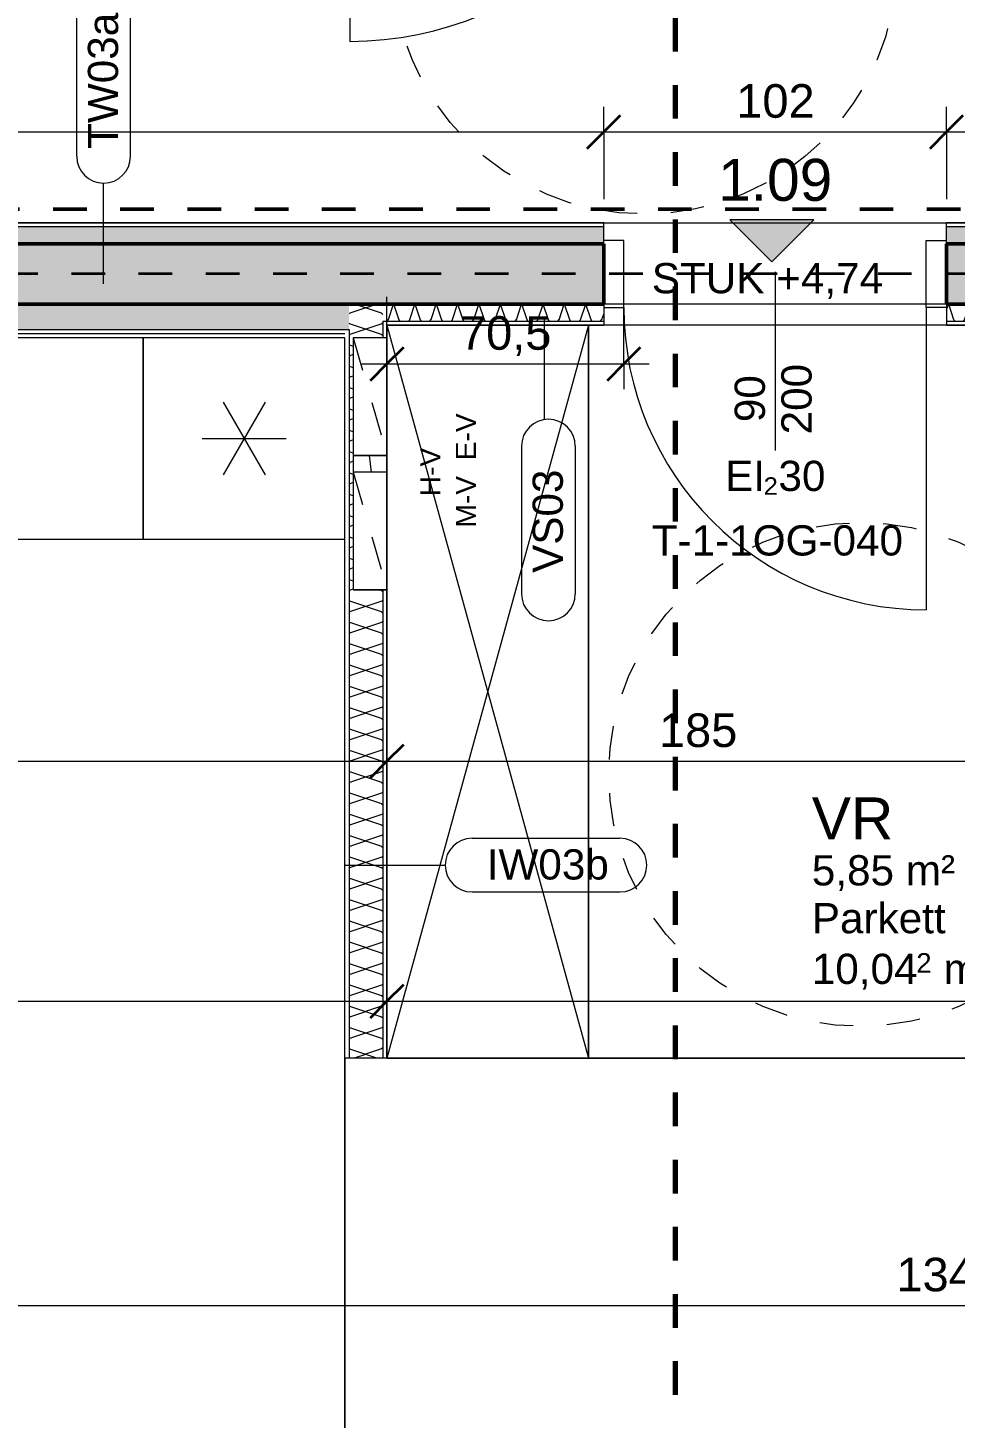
# Model space of a CAD drawing. Header units: metres. Extents: x 3.2 to 50, y 58.8 to 100.4.
# Drawn here: x 19.339 to 22.099, y 74.984 to 79.123 of the extents above; entities that cross this region are included whole.
import ezdxf

# ---------------------------------------------------------------- set-up
doc = ezdxf.new("R2010")
doc.units = ezdxf.units.M
for name, pattern in [('Achse', [0.009, 0.005, -0.002, 0, -0.002]), ('Strich Punkt Mittel', [0.015875, 0.00635, -0.004763, 0, -0.004763]), ('Verdeckt', [0.003, 0.002, -0.001])]:
    doc.linetypes.add(name, pattern=pattern)
for name, color, linetype, lineweight in [('A_2D', 7, 'Continuous', 13), ('A_Bemassung-50_', 4, 'Continuous', 9), ('A_Bemassung_', 4, 'Continuous', 9), ('A_Beschriftung_', 7, 'Continuous', 9), ('A_Brandabschnitte', 30, 'Verdeckt', 50), ('A_Decken', 8, 'Continuous', 13), ('A_Durchbruch', 7, 'Verdeckt', 5), ('A_Moebel', 6, 'Continuous', 13), ('A_Raeume', 7, 'Continuous', 13), ('A_Raeume_', 7, 'Continuous', 5), ('A_Raeume_Beschriftung_', 7, 'Continuous', 9), ('A_Raster_', 1, 'Continuous', 9), ('A_Sanitaer', 3, 'Continuous', 13), ('A_Tueren', 31, 'Continuous', 13), ('A_Waende', 7, 'Continuous', 13), ('G-ANNO-SYMB_', 111, 'Continuous', 9), ('Text', 130, 'Continuous', 9)]:
    doc.layers.add(name, color=color, linetype=linetype, lineweight=lineweight)
doc.styles.add('Arial_2', font='arial.ttf', dxfattribs={"height": 0.09})
doc.styles.add('Arial_3', font='arial.ttf', dxfattribs={"height": 0.125})
doc.styles.add('Arial_4', font='arial.ttf', dxfattribs={"height": 0.05849})
doc.styles.add('Arial_5', font='arial.ttf', dxfattribs={"height": 0.1})
doc.styles.add('Arial_6', font='arial.ttf', dxfattribs={"height": 0.06})
doc.styles.add('Segoe UI Symbol', font='seguisym.ttf', dxfattribs={"height": 0.09})
doc.dimstyles.new('WGA-Bemaßung', dxfattribs={"dimscale": 0.3048, "dimtxt": 0.102026, "dimasz": 0.328084, "dimexe": 0.246063, "dimexo": 0.0625, "dimgap": 0.04101, "dimtad": 1, "dimdec": 1, "dimlfac": 100, "dimrnd": 0.5, "dimdsep": 46, "dimtxsty": 'Arial_5', "dimblk1": 'OBLIQUE', "dimblk2": 'OBLIQUE', "dimsah": 1, "dimcen": 0.09, "dimdle": 0.246063, "dimazin": 2, "dimtfac": 1, "dimtdec": 4, "dimtix": 1, "dimtmove": 0, "dimatfit": 3, "dimfxl": 0.656168, "dimfxlon": 1, "dimtvp": 1, "dimtolj": 1, "dimtzin": 0, "dimarcsym": 2})
doc.dimstyles.new('WGA-Bemaßung_1', dxfattribs={"dimscale": 0.3048, "dimtxt": 0.102026, "dimasz": 0.328084, "dimexe": 0.246063, "dimexo": 0.0625, "dimgap": 0.04101, "dimtad": 1, "dimdec": 1, "dimlfac": 100, "dimrnd": 0.5, "dimdsep": 46, "dimtxsty": 'Arial_5', "dimblk1": 'OBLIQUE', "dimblk2": 'OBLIQUE', "dimsah": 1, "dimcen": 0.09, "dimdle": 0.246063, "dimazin": 2, "dimtfac": 1, "dimtdec": 4, "dimtix": 1, "dimtmove": 2, "dimatfit": 3, "dimfxl": 0.656168, "dimfxlon": 1, "dimtvp": 1, "dimtolj": 1, "dimtzin": 0, "dimarcsym": 2})
doc.dimstyles.new('WGA-Bemaßung_3', dxfattribs={"dimscale": 0.3048, "dimtxt": 0.102026, "dimasz": 0.328084, "dimexe": 0.246063, "dimexo": 0.0625, "dimgap": 0.04101, "dimtad": 1, "dimdec": 1, "dimlfac": 100, "dimrnd": 0.5, "dimdsep": 46, "dimtxsty": 'Arial_5', "dimblk1": 'OBLIQUE', "dimblk2": 'OBLIQUE', "dimsah": 1, "dimcen": 0.09, "dimdle": 0.246063, "dimazin": 2, "dimtfac": 1, "dimtdec": 4, "dimtix": 1, "dimtmove": 0, "dimatfit": 3, "dimfxl": 0.656168, "dimfxlon": 1, "dimtvp": 1, "dimtolj": 1, "dimtzin": 0, "dimarcsym": 2})

# ---------------------------------------------------------------- blocks, each defined once
blk = doc.blocks.new('UZ_D1 - SL_1000x2000_Schachttür-8451892-263_PP_01OG_BT1')
at = {"layer": 'A_Tueren', "lineweight": 5}
for p, q in [((0.5, 0.0575), (0.5, 1.0575)), ((-0.56, 0.0575), (-0.5, 0.0575)), ((-0.5, 0.0575), (-0.5, -0.0575)), ((0.5, 0.0575), (0.5, -0.0575)), ((0.56, 0.0575), (0.5, 0.0575)), ((-0.5, -0.0575), (-0.56, -0.0575)), ((0.5, -0.0575), (0.56, -0.0575))]:
    blk.add_line(p, q, dxfattribs=at)
blk.add_arc((0.5, 0.0575), 1, 90, 180, dxfattribs=at)
blk = doc.blocks.new('Moeb_Schrank - Schrank_2m_60cm-V74-263_PP_01OG_BT1')
at = {"layer": 'A_Moebel', "color": 8}
for p, q in [((0, 0), (2.1825, 0.6)), ((0, 0.6), (2.1825, 0)), ((2.1825, 0.6), (0, 0.6)), ((0, 0.6), (0, 0)), ((0, 0), (0, 0.6)), ((0, 0.6), (2.1825, 0.6)), ((2.1825, 0), (2.1825, 0.6)), ((2.1825, 0.6), (2.1825, 0)), ((0, 0), (2.1825, 0)), ((0.3879, 0), (0.0379, 0)), ((0.4379, 0), (0.3879, 0)), ((0.7879, 0), (0.4379, 0)), ((2.1825, 0), (0.7879, 0))]:
    blk.add_line(p, q, dxfattribs=at)
blk = doc.blocks.new('Sani_Kueche_Zeile - Tiefe_600-8244226-263_PP_01OG_BT1')
at = {"layer": 'A_Sanitaer'}
for p, q in [((-0.6005, 0.0254), (-1.1092, 0.0254)), ((0.1995, 0.0254), (-0.6005, 0.0254)), ((0.5995, 0.0254), (0.1995, 0.0254)), ((1.1995, 0.0254), (0.5995, 0.0254)), ((1.8745, 0.0254), (1.1995, 0.0254)), ((1.8745, -0.5746), (1.8745, 0.0254)), ((-1.2005, -0.2696), (-1.2005, -0.5746)), ((-1.2005, -0.5746), (-0.6005, -0.5746)), ((-0.6005, -0.5746), (0.1995, -0.5746)), ((0.1995, -0.5746), (0.5995, -0.5746)), ((0.5995, -0.5746), (1.1995, -0.5746)), ((1.1995, -0.5746), (1.8745, -0.5746))]:
    blk.add_line(p, q, dxfattribs=at)
blk = doc.blocks.new('Allg_Verteiler_Wand - H-V-V75-263_PP_01OG_BT1')
at = {"layer": 'A_2D', "lineweight": 5}
for p, q in [((0.475, 0.0625), (0.125, 0.0625)), ((0.525, 0.0625), (0.475, 0.0625)), ((0.875, 0.0625), (0.525, 0.0625)), ((0.475, -0.0375), (0.525, -0.0375)), ((0.475, -0.0375), (0.525, -0.0375))]:
    blk.add_line(p, q, dxfattribs=at)
at = {"layer": 'A_Durchbruch'}
blk.add_line((0.475, 0.0092), (0.525, 0.0158), dxfattribs=at)
blk.add_line((0.475, 0.0092), (0.525, 0.0158), dxfattribs=at)
blk = doc.blocks.new('Allg_Verteiler_Wand - E-V-11051937-263_PP_01OG_BT1')
at = {"layer": 'A_2D', "lineweight": 5}
for p, q in [((0.475, 0.0625), (0.125, 0.0625)), ((0.125, 0.0625), (0.125, -0.0375)), ((0.475, -0.0375), (0.475, 0.0625)), ((0.475, 0.0625), (0.475, -0.0375)), ((0.125, -0.0375), (0.475, -0.0375)), ((0.125, -0.0375), (0.475, -0.0375))]:
    blk.add_line(p, q, dxfattribs=at)
at = {"layer": 'A_Durchbruch'}
for p, q in [((0.125, -0.0375), (0.475, 0.0625)), ((0.125, 0.0625), (0.125, -0.0375)), ((0.125, -0.0375), (0.475, 0.0625)), ((0.125, 0.0625), (0.125, -0.0375)), ((0.475, 0.0625), (0.475, -0.0375))]:
    blk.add_line(p, q, dxfattribs=at)
blk = doc.blocks.new('Allg_Verteiler_Wand - M-V-11051936-263_PP_01OG_BT1')
at = {"layer": 'A_2D', "lineweight": 5}
for p, q in [((0.475, 0.0625), (0.125, 0.0625)), ((0.125, 0.0625), (0.125, -0.0375)), ((0.475, -0.0375), (0.475, 0.0625)), ((0.475, 0.0625), (0.475, -0.0375)), ((0.125, -0.0375), (0.475, -0.0375)), ((0.125, -0.0375), (0.475, -0.0375))]:
    blk.add_line(p, q, dxfattribs=at)
at = {"layer": 'A_Durchbruch'}
for p, q in [((0.125, -0.0375), (0.475, 0.0625)), ((0.125, 0.0625), (0.125, -0.0375)), ((0.125, -0.0375), (0.475, 0.0625)), ((0.125, 0.0625), (0.125, -0.0375)), ((0.475, 0.0625), (0.475, -0.0375))]:
    blk.add_line(p, q, dxfattribs=at)
blk = doc.blocks.new('UZ_D1 - SL_0900x2000_Wohnungstür-5426848-263_PP_01OG_BT1')
at = {"layer": 'A_Tueren', "lineweight": 5}
for p, q in [((-0.45, 0.1), (-0.51, 0.1)), ((-0.45, -0.1), (-0.45, 0.1)), ((0.45, 0.1), (0.51, 0.1)), ((0.45, -0.1), (0.45, 0.1)), ((-0.51, -0.1), (-0.45, -0.1)), ((0.51, -0.1), (0.45, -0.1)), ((0.45, -0.1), (0.45, -1))]:
    blk.add_line(p, q, dxfattribs=at)
blk.add_arc((0.45, -0.1), 0.9, 180, 270, dxfattribs=at)
blk = doc.blocks.new('MSys_Kueche_Kuehlschrank - 600-5680282-263_PP_01OG_BT1')
at = {"layer": 'A_Moebel'}
for p, q in [((-1.2005, 0.0254), (-1.2005, -0.5746)), ((-1.2005, 0.0254), (-1.2005, -0.5746)), ((-0.838, -0.1663), (-0.963, -0.3829)), ((-0.963, -0.1663), (-0.838, -0.3829)), ((-1.0255, -0.2746), (-0.7755, -0.2746)), ((-1.2005, -0.5746), (-0.6005, -0.5746)), ((-1.2005, -0.5746), (-0.6005, -0.5746))]:
    blk.add_line(p, q, dxfattribs=at)
blk = doc.blocks.new('DIMBLOCK136-263_PP_01OG_BT1')
at = {"layer": 'A_Bemassung-50_', "transparency": 16777216}
for p, q in [((15.3327, 76.9398), (15.3327, 77.1398)), ((20.4077, 76.9398), (20.4077, 77.1398)), ((15.3327, 76.9398), (20.4077, 76.9398)), ((15.3327, 76.9398), (15.3327, 76.8648)), ((20.4077, 76.9398), (20.4077, 76.8648))]:
    blk.add_line(p, q, dxfattribs=at)
at = {"layer": 'A_Bemassung-50_', "lineweight": 35, "transparency": 16777216}
for p, q in [((15.3327, 76.9398), (15.3827, 76.9898)), ((20.4077, 76.9398), (20.4577, 76.9898)), ((15.3327, 76.9398), (15.2827, 76.8898)), ((20.4077, 76.9398), (20.3577, 76.8898))]:
    blk.add_line(p, q, dxfattribs=at)
at = {"layer": 'A_Bemassung-50_', "color": 0, "transparency": 16777216, "insert": (17.6967, 77.0821), "char_height": 0.1, "width": 0.416266, "attachment_point": 1, "line_spacing_factor": 0.941778, "style": 'Arial_5'}
blk.add_mtext('507,5', dxfattribs=at)
blk = doc.blocks.new('_Oblique')
at = {"color": 0, "linetype": 'ByBlock', "lineweight": -2}
blk.add_line((-0.5, -0.5), (0.5, 0.5), dxfattribs=at)
blk = doc.blocks.new('DIMBLOCK137-263_PP_01OG_BT1')
at = {"layer": 'A_Bemassung-50_', "transparency": 16777216}
for p, q in [((20.4077, 76.9398), (20.4077, 77.1398)), ((22.2577, 76.9398), (22.2577, 77.1398)), ((20.4077, 76.9398), (22.2577, 76.9398)), ((20.4077, 76.9398), (20.4077, 76.8648)), ((22.2577, 76.9398), (22.2577, 76.8648))]:
    blk.add_line(p, q, dxfattribs=at)
at = {"layer": 'A_Bemassung-50_', "lineweight": 35, "transparency": 16777216}
for p, q in [((20.4077, 76.9398), (20.4577, 76.9898)), ((22.2577, 76.9398), (22.3077, 76.9898)), ((20.4077, 76.9398), (20.3577, 76.8898)), ((22.2577, 76.9398), (22.2077, 76.8898))]:
    blk.add_line(p, q, dxfattribs=at)
at = {"layer": 'A_Bemassung-50_', "color": 0, "transparency": 16777216, "insert": (21.2173, 77.0821), "char_height": 0.1, "width": 0.276883, "attachment_point": 1, "line_spacing_factor": 0.941778, "style": 'Arial_5'}
blk.add_mtext('185', dxfattribs=at)
blk = doc.blocks.new('BS_Wand_Lollipop - rechts_oben-2026913-263_PP_01OG_BT1')
at = {"layer": 'A_Beschriftung_'}
for p, q in [((0.0046, 0.0016), (0.0134, 0.0016)), ((-0.003, 0), (0.003, 0)), ((0.0046, -0.0016), (0.0134, -0.0016))]:
    blk.add_line(p, q, dxfattribs=at)
for centre, start, end in [((0.0046, 0), 90, 270), ((0.0134, 0), 270, 90)]:
    blk.add_arc(centre, 0.0016, start, end, dxfattribs=at)
blk = doc.blocks.new('DIMBLOCK345-263_PP_01OG_BT1')
at = {"layer": 'A_Bemassung-50_', "transparency": 16777216}
for p, q in [((28.8227, 75.3192), (28.8227, 75.5192)), ((15.3327, 75.3192), (15.3327, 75.3942)), ((15.3327, 75.3192), (28.8227, 75.3192)), ((15.3327, 75.3192), (15.3327, 75.1192)), ((28.8227, 75.3192), (28.8227, 75.2442))]:
    blk.add_line(p, q, dxfattribs=at)
at = {"layer": 'A_Bemassung-50_', "lineweight": 35, "transparency": 16777216}
for p, q in [((15.3327, 75.3192), (15.3827, 75.3692)), ((28.8227, 75.3192), (28.8727, 75.3692)), ((15.3327, 75.3192), (15.2827, 75.2692)), ((28.8227, 75.3192), (28.7727, 75.2692))]:
    blk.add_line(p, q, dxfattribs=at)
at = {"layer": 'A_Bemassung-50_', "color": 0, "transparency": 16777216, "insert": (21.9238, 75.4615), "char_height": 0.1, "width": 0.369177, "attachment_point": 1, "line_spacing_factor": 0.941778, "style": 'Arial_5'}
blk.add_mtext('1349', dxfattribs=at)
blk = doc.blocks.new('DIMBLOCK362-263_PP_01OG_BT1')
at = {"layer": 'A_Bemassung-50_', "transparency": 16777216}
for p, q in [((15.5752, 76.2249), (15.5752, 76.4249)), ((20.4077, 76.2249), (20.4077, 76.4249)), ((15.5752, 76.2249), (20.4077, 76.2249)), ((15.5752, 76.2249), (15.5752, 76.1499)), ((20.4077, 76.2249), (20.4077, 76.1499))]:
    blk.add_line(p, q, dxfattribs=at)
at = {"layer": 'A_Bemassung-50_', "lineweight": 35, "transparency": 16777216}
for p, q in [((15.5752, 76.2249), (15.6252, 76.2749)), ((20.4077, 76.2249), (20.4577, 76.2749)), ((15.5752, 76.2249), (15.5252, 76.1749)), ((20.4077, 76.2249), (20.3577, 76.1749))]:
    blk.add_line(p, q, dxfattribs=at)
at = {"layer": 'A_Bemassung-50_', "color": 0, "transparency": 16777216, "insert": (17.818, 76.3672), "char_height": 0.1, "width": 0.416266, "attachment_point": 1, "line_spacing_factor": 0.941778, "style": 'Arial_5'}
blk.add_mtext('483,5', dxfattribs=at)
blk = doc.blocks.new('DIMBLOCK363-263_PP_01OG_BT1')
at = {"layer": 'A_Bemassung-50_', "transparency": 16777216}
for p, q in [((20.4077, 76.2249), (20.4077, 76.4249)), ((23.2527, 76.2249), (23.2527, 76.4249)), ((20.4077, 76.2249), (23.2527, 76.2249)), ((20.4077, 76.2249), (20.4077, 76.1499)), ((23.2527, 76.2249), (23.2527, 76.1499))]:
    blk.add_line(p, q, dxfattribs=at)
at = {"layer": 'A_Bemassung-50_', "lineweight": 35, "transparency": 16777216}
for p, q in [((20.4077, 76.2249), (20.4577, 76.2749)), ((23.2527, 76.2249), (23.3027, 76.2749)), ((20.4077, 76.2249), (20.3577, 76.1749)), ((23.2527, 76.2249), (23.2027, 76.1749))]:
    blk.add_line(p, q, dxfattribs=at)
at = {"layer": 'A_Bemassung-50_', "color": 0, "transparency": 16777216, "insert": (22.1726, 76.3672), "char_height": 0.1, "width": 0.416266, "attachment_point": 1, "line_spacing_factor": 0.941778, "style": 'Arial_5'}
blk.add_mtext('284,5', dxfattribs=at)
blk = doc.blocks.new('DIMBLOCK505-263_PP_01OG_BT1')
at = {"layer": 'A_Bemassung-50_', "transparency": 16777216}
for p, q in [((15.5127, 78.8134), (15.5127, 79.0134)), ((21.0527, 78.8134), (21.0527, 78.8884)), ((15.5127, 78.8134), (21.0527, 78.8134)), ((15.5127, 78.8134), (15.5127, 78.7384)), ((21.0527, 78.8134), (21.0527, 78.6134))]:
    blk.add_line(p, q, dxfattribs=at)
at = {"layer": 'A_Bemassung-50_', "lineweight": 35, "transparency": 16777216}
for p, q in [((15.5127, 78.8134), (15.5627, 78.8634)), ((21.0527, 78.8134), (21.1027, 78.8634)), ((15.5127, 78.8134), (15.4627, 78.7634)), ((21.0527, 78.8134), (21.0027, 78.7634))]:
    blk.add_line(p, q, dxfattribs=at)
at = {"layer": 'A_Bemassung-50_', "color": 0, "transparency": 16777216, "insert": (18.1673, 78.9557), "char_height": 0.1, "width": 0.276883, "attachment_point": 1, "line_spacing_factor": 0.941778, "style": 'Arial_5'}
blk.add_mtext('554', dxfattribs=at)
blk = doc.blocks.new('DIMBLOCK506-263_PP_01OG_BT1')
at = {"layer": 'A_Bemassung-50_', "transparency": 16777216}
for p, q in [((21.0527, 78.8134), (21.0527, 78.8884)), ((22.0727, 78.8134), (22.0727, 78.8884)), ((21.0527, 78.8134), (22.0727, 78.8134)), ((21.0527, 78.8134), (21.0527, 78.6134)), ((22.0727, 78.8134), (22.0727, 78.6134))]:
    blk.add_line(p, q, dxfattribs=at)
at = {"layer": 'A_Bemassung-50_', "lineweight": 35, "transparency": 16777216}
for p, q in [((21.0527, 78.8134), (21.1027, 78.8634)), ((22.0727, 78.8134), (22.1227, 78.8634)), ((21.0527, 78.8134), (21.0027, 78.7634)), ((22.0727, 78.8134), (22.0227, 78.7634))]:
    blk.add_line(p, q, dxfattribs=at)
at = {"layer": 'A_Bemassung-50_', "color": 0, "transparency": 16777216, "insert": (21.4473, 78.9557), "char_height": 0.1, "width": 0.276883, "attachment_point": 1, "line_spacing_factor": 0.941778, "style": 'Arial_5'}
blk.add_mtext('102', dxfattribs=at)
blk = doc.blocks.new('DIMBLOCK507-263_PP_01OG_BT1')
at = {"layer": 'A_Bemassung-50_', "transparency": 16777216}
for p, q in [((28.9127, 78.8134), (28.9127, 79.0134)), ((22.0727, 78.8134), (22.0727, 78.8884)), ((22.0727, 78.8134), (28.9127, 78.8134)), ((22.0727, 78.8134), (22.0727, 78.6134)), ((28.9127, 78.8134), (28.9127, 78.7384))]:
    blk.add_line(p, q, dxfattribs=at)
at = {"layer": 'A_Bemassung-50_', "lineweight": 35, "transparency": 16777216}
for p, q in [((22.0727, 78.8134), (22.1227, 78.8634)), ((28.9127, 78.8134), (28.9627, 78.8634)), ((22.0727, 78.8134), (22.0227, 78.7634)), ((28.9127, 78.8134), (28.8627, 78.7634))]:
    blk.add_line(p, q, dxfattribs=at)
at = {"layer": 'A_Bemassung-50_', "color": 0, "transparency": 16777216, "insert": (25.3773, 78.9557), "char_height": 0.1, "width": 0.276883, "attachment_point": 1, "line_spacing_factor": 0.941778, "style": 'Arial_5'}
blk.add_mtext('684', dxfattribs=at)
blk = doc.blocks.new('BS_Raum_Top_Pfeil - unten_rechts-2842559-263_PP_01OG_BT1')
at = {"layer": 'A_Raeume_Beschriftung_'}
blk.add_hatch(color=256, dxfattribs=at).paths.add_polyline_path([(-0.0025, -0.0075), (0, -0.005), (0.0025, -0.0075)])
for p, q in [((0, -0.005), (-0.0025, -0.0075)), ((0.0025, -0.0075), (0, -0.005)), ((-0.0025, -0.0075), (0.0025, -0.0075))]:
    blk.add_line(p, q, dxfattribs=at)
blk = doc.blocks.new('BS_Tuer_PP - unten-10002439-263_PP_01OG_BT1')
at = {"layer": 'A_Beschriftung_'}
blk.add_line((0, 0.000124), (0, -0.010513), dxfattribs=at)
blk = doc.blocks.new('DIMBLOCK576-263_PP_01OG_BT1')
at = {"layer": 'A_Bemassung-50_', "transparency": 16777216}
for p, q in [((20.4077, 78.1226), (20.4077, 78.3226)), ((21.1127, 78.1226), (21.1127, 78.3226)), ((20.3327, 78.1226), (21.1877, 78.1226)), ((20.4077, 78.1226), (20.4077, 78.0476)), ((21.1127, 78.1226), (21.1127, 78.0476))]:
    blk.add_line(p, q, dxfattribs=at)
at = {"layer": 'A_Bemassung-50_', "lineweight": 35, "transparency": 16777216}
for p, q in [((20.4077, 78.1226), (20.4577, 78.1726)), ((21.1127, 78.1226), (21.1627, 78.1726)), ((20.4077, 78.1226), (20.3577, 78.0726)), ((21.1127, 78.1226), (21.0627, 78.0726))]:
    blk.add_line(p, q, dxfattribs=at)
at = {"layer": 'A_Bemassung-50_', "color": 0, "transparency": 16777216, "insert": (20.6252, 78.2649), "char_height": 0.1, "width": 0.323972, "attachment_point": 1, "line_spacing_factor": 0.941778, "style": 'Arial_5'}
blk.add_mtext('70,5', dxfattribs=at)
blk = doc.blocks.new('BS_Wand_Lollipop - links_unten-2026911-263_PP_01OG_BT1')
at = {"layer": 'A_Beschriftung_'}
for p, q in [((-0.00467, 0.001367), (-0.01347, 0.001367)), ((-0.003087, 0), (0.003, 0)), ((-0.00467, -0.001833), (-0.01347, -0.001833))]:
    blk.add_line(p, q, dxfattribs=at)
for centre, start, end in [((-0.01347, -0.000233), 90, 270), ((-0.00467, -0.000233), 270, 90)]:
    blk.add_arc(centre, 0.0016, start, end, dxfattribs=at)

msp = doc.modelspace()

# ---------------------------------------------------------------- hatches: boundary and pattern name
at = {"layer": 'A_Waende', "lineweight": 5}
h = msp.add_hatch(dxfattribs=at)
h.set_pattern_fill('FP_14', color=250, angle=-135, style=0, pattern_type=2)
h.set_pattern_definition([(225, (28.90794, 78.54259), (-0.12700345, -0.2539998), [0.02245, -0.15715]), (225, (28.85986, 78.43228), (-0.12700345, -0.2539998), [0.02245, -0.15715]), (225, (28.8443, 78.54259), (-0.12700345, -0.2539998), [0.02245, -0.15715]), (225, (28.79692, 78.43158), (-0.12700345, -0.2539998), [0.02245, -0.15715]), (251.565, (28.892383, 78.527036), (-0.12700069, -0.50799766), [0.0502, -0.35141]), (251.565, (28.87612, 78.47966), (-0.12700069, -0.50799766), [0.0502, -0.35141]), (251.565, (28.828743, 78.527036), (-0.12700069, -0.50799766), [0.0502, -0.35141]), (251.565, (28.81248, 78.47966), (-0.12700069, -0.50799766), [0.0502, -0.35141]), (315, (28.89168, 78.43158), (-0.12700345, 0.2539998), [0.02245, -0.15715]), (315, (28.8443, 78.54259), (-0.12700345, 0.2539998), [0.02245, -0.15715]), (315, (28.82804, 78.43158), (-0.12700345, 0.2539998), [0.02245, -0.15715]), (315, (28.78066, 78.54259), (-0.12700345, 0.2539998), [0.02245, -0.15715]), (288.435, (28.87612, 78.47966), (-0.12700069, 0.50799766), [0.0502, -0.35141]), (288.435, (28.859856, 78.527036), (-0.12700069, 0.50799766), [0.0502, -0.35141]), (288.435, (28.81248, 78.47966), (-0.12700069, 0.50799766), [0.0502, -0.35141]), (288.435, (28.796217, 78.527036), (-0.12700069, 0.50799766), [0.0502, -0.35141])])
h.paths.add_polyline_path([(20.234, 78.4805), (21.0527, 78.4805), (21.0527, 78.5305), (15.5127, 78.5305), (15.5127, 78.4805), (20.1866, 78.4805)])
h.paths.add_polyline_path([(36.931, 78.4805), (42.3027, 78.4805), (42.3027, 78.5305), (36.6327, 78.5305), (36.6327, 78.4805), (36.7527, 78.4805)])
h.paths.add_polyline_path([(23.4354, 78.4805), (35.6127, 78.4805), (35.6127, 78.5305), (22.0727, 78.5305), (22.0727, 78.4805), (23.2577, 78.4805)])
h = msp.add_hatch(dxfattribs=at)
h.set_pattern_fill('FP_1', color=250, style=0, pattern_type=2)
h.set_pattern_definition([(45, (0, 0), (-0.08980256, 0.08980256), []), (45, (0.0898, 0), (-0.08980256, 0.08980256), [0.0635, -0.03175])])
h.paths.add_polyline_path([(30.4855, 78.3005), (35.6127, 78.3005), (35.6127, 78.4805), (22.0727, 78.4805), (22.0727, 78.3005), (30.132, 78.3005)])
h.paths.add_polyline_path([(16.5127, 78.3005), (21.0527, 78.3005), (21.0527, 78.4805), (15.5127, 78.4805), (15.5127, 78.3005), (16.5019, 78.3005)])
h.paths.add_polyline_path([(36.7527, 78.3005), (42.3027, 78.3005), (42.3027, 78.4805), (36.6327, 78.4805), (36.6327, 78.3005), (36.7352, 78.3005)])
h = msp.add_hatch(dxfattribs=at)
h.set_pattern_fill('FP_107', color=250, angle=225, style=0, pattern_type=2)
h.set_pattern_definition([(45, (18.44559, 78.20035), (0.1270034, 0.254), [0.02245, -0.15715]), (45, (18.49296, 78.31137), (0.1270034, 0.254), [0.02245, -0.15715]), (45, (18.50923, 78.20035), (0.1270034, 0.254), [0.02245, -0.15715]), (45, (18.5566, 78.31137), (0.1270034, 0.254), [0.02245, -0.15715]), (71.565, (18.461144, 78.21591), (0.1270007, 0.5079977), [0.0502, -0.35141]), (71.565, (18.4767, 78.263993), (0.1270007, 0.50799766), [0.0502, -0.35141]), (71.565, (18.524783, 78.21591), (0.1270007, 0.50799766), [0.0502, -0.35141]), (71.565, (18.54034, 78.263993), (0.1270007, 0.50799766), [0.0502, -0.35141]), (135, (18.46114, 78.31208), (0.1270034, -0.254), [0.02245, -0.15715]), (135, (18.50923, 78.20035), (0.1270034, -0.254), [0.02245, -0.15715]), (135, (18.52478, 78.31208), (0.1270034, -0.254), [0.02245, -0.15715]), (135, (18.57216, 78.20106), (0.1270034, -0.254), [0.02245, -0.15715]), (108.435, (18.4767, 78.263993), (0.1270007, -0.50799766), [0.0502, -0.35141]), (108.435, (18.492964, 78.216617), (0.1270007, -0.50799766), [0.0502, -0.35141]), (108.435, (18.54034, 78.263993), (0.1270007, -0.50799766), [0.0502, -0.35141]), (108.435, (18.556603, 78.216617), (0.1270007, -0.50799766), [0.0502, -0.35141])])
h.paths.add_polyline_path([(20.2827, 78.2255), (20.2952, 78.2255), (20.2952, 78.3005), (16.6077, 78.3005), (16.6077, 78.2255), (20.234, 78.2255)])
h = msp.add_hatch(dxfattribs=at)
h.set_pattern_fill('FP_116', color=250, angle=45, style=0, pattern_type=2)
h.set_pattern_definition([(135, (20.4071, 77.17788), (-0.254, 0.1270034), [0.02245, -0.15715]), (135, (20.29679, 77.22596), (-0.254, 0.1270034), [0.02245, -0.15715]), (135, (20.4071, 77.24152), (-0.254, 0.1270034), [0.02245, -0.15715]), (135, (20.29609, 77.28889), (-0.254, 0.1270034), [0.02245, -0.15715]), (161.565, (20.391545, 77.193433), (-0.5079977, 0.1270007), [0.0502, -0.35141]), (161.565, (20.34417, 77.209697), (-0.5079977, 0.1270007), [0.0502, -0.35141]), (161.565, (20.391545, 77.257073), (-0.5079977, 0.1270007), [0.0502, -0.35141]), (161.565, (20.34417, 77.273336), (-0.5079977, 0.1270007), [0.0502, -0.35141]), (225, (20.29679, 77.19343), (0.254, 0.1270034), [0.02245, -0.15715]), (225, (20.4071, 77.24152), (0.254, 0.1270034), [0.02245, -0.15715]), (225, (20.29679, 77.25707), (0.254, 0.1270034), [0.02245, -0.15715]), (225, (20.40781, 77.30445), (0.254, 0.1270034), [0.02245, -0.15715]), (198.435, (20.34417, 77.209697), (0.5079977, 0.1270007), [0.0502, -0.35141]), (198.435, (20.391545, 77.22596), (0.5079977, 0.1270007), [0.0502, -0.35141]), (198.435, (20.34417, 77.273336), (0.5079977, 0.1270007), [0.0502, -0.35141]), (198.435, (20.392252, 77.288893), (0.5079977, 0.1270007), [0.0502, -0.35141])])
h.paths.add_polyline_path([(20.3952, 76.0555), (20.3952, 77.4501), (20.3077, 77.4501), (20.3077, 78.2001), (20.3952, 78.2005), (20.3952, 78.3005), (20.2952, 78.3005), (20.2952, 76.0555)])
h = msp.add_hatch(dxfattribs=at)
h.set_pattern_fill('FP_165', color=250, angle=-135, style=0, pattern_type=2)
h.set_pattern_definition([(45, (21.28533, 78.23854), (0.1270034, 0.254), [0.02245, -0.15715]), (45, (21.3327, 78.34955), (0.1270034, 0.254), [0.02245, -0.15715]), (45, (21.34826, 78.23783), (0.1270034, 0.254), [0.02245, -0.15715]), (45, (21.39634, 78.34955), (0.1270034, 0.254), [0.02245, -0.15715]), (71.565, (21.300885, 78.254093), (0.1270007, 0.5079977), [0.0502, -0.35141]), (71.565, (21.31715, 78.30147), (0.1270007, 0.5079977), [0.0502, -0.35141]), (71.565, (21.364524, 78.254093), (0.1270007, 0.5079977), [0.0502, -0.35141]), (71.565, (21.380788, 78.30147), (0.1270007, 0.5079977), [0.0502, -0.35141]), (135, (21.300885, 78.34885), (0.1270034, -0.254), [0.02245, -0.15715]), (135, (21.34826, 78.23783), (0.1270034, -0.254), [0.02245, -0.15715]), (135, (21.36452, 78.34885), (0.1270034, -0.254), [0.02245, -0.15715]), (135, (21.4119, 78.23783), (0.1270034, -0.254), [0.02245, -0.15715]), (108.435, (21.31715, 78.30147), (0.1270007, -0.5079977), [0.0502, -0.35141]), (108.435, (21.332704, 78.253386), (0.1270007, -0.5079977), [0.0502, -0.35141]), (108.435, (21.380788, 78.30147), (0.1270007, -0.5079977), [0.0502, -0.35141]), (108.435, (21.396344, 78.253386), (0.1270007, -0.5079977), [0.0502, -0.35141])])
h.paths.add_polyline_path([(22.1777, 78.2505), (22.2077, 78.2505), (22.2077, 78.3005), (22.0727, 78.3005), (22.0727, 78.2505), (22.1735, 78.2505)])
h.paths.add_polyline_path([(20.3952, 78.2505), (21.0527, 78.2505), (21.0527, 78.3005), (20.3952, 78.3005), (20.3952, 78.2507)])

# ---------------------------------------------------------------- linework, layer by layer
at = {"layer": 'A_2D', "linetype": 'Verdeckt', "lineweight": 5}
for centre in [(21.1745, 79.319), (21.8177, 76.9005)]:
    msp.add_circle(centre, 0.75, dxfattribs=at)
at = {"layer": 'A_Brandabschnitte'}
msp.add_line((15.6144, 78.583), (42.2544, 78.583), dxfattribs=at)
at = {"layer": 'A_Decken'}
for p, q in [((22.0727, 78.3005), (21.0527, 78.3005)), ((20.2827, 78.2005), (16.6077, 78.2005)), ((20.4077, 77.4501), (20.4077, 76.0555))]:
    msp.add_line(p, q, dxfattribs=at)
at = {"layer": 'A_Raeume', "color": 8, "linetype": 'Verdeckt'}
for p, q in [((20.2827, 76.0555), (20.2827, 74.8555)), ((20.4077, 76.0555), (21.0077, 76.0555)), ((21.0077, 76.0555), (22.6527, 76.0555))]:
    msp.add_line(p, q, dxfattribs=at)
at = {"layer": 'A_Raeume_', "flags": 128}
for points in [[(42.3027, 78.543), (42.3027, 80.093), (22.0777, 80.093), (22.0147, 80.093), (21.4152, 80.093), (20.2393, 80.093), (20.2377, 80.093), (20.1477, 80.1555), (18.3293, 80.1555), (18.3277, 80.1555), (18.3277, 80.093), (15.5752, 80.093), (15.5752, 78.543)], [(15.5752, 71.178), (19.1391, 71.178), (19.1391, 74.8555), (20.2827, 74.8555), (20.2827, 76.0555), (20.2827, 78.2005), (16.6077, 78.2005), (16.6077, 77.9055), (15.5752, 77.9055)], [(23.2527, 77.9055), (22.1627, 77.9055), (22.1627, 78.238), (20.4077, 78.238), (20.4077, 76.0555), (23.2527, 76.0555)], [(20.2827, 74.8555), (22.1677, 74.8555), (25.3941, 74.8555), (27.1977, 74.8555), (27.1977, 76.0555), (24.3932, 76.0555), (23.3027, 76.0555), (23.1497, 76.0555), (20.3452, 76.0555), (20.2827, 76.0555)]]:
    msp.add_lwpolyline(points, close=True, dxfattribs=at)
at = {"layer": 'A_Raster_', "linetype": 'Strich Punkt Mittel', "lineweight": 35}
msp.add_line((48.169, 78.3905), (3.5722, 78.3905), dxfattribs=at)
at = {"layer": 'A_Waende'}
for p, q in [((21.0527, 78.543), (15.5752, 78.543)), ((21.0527, 78.5305), (21.0527, 78.543)), ((35.6127, 78.543), (22.0727, 78.543)), ((22.0727, 78.5305), (22.0727, 78.543)), ((21.0527, 78.5305), (15.5627, 78.5305)), ((35.6127, 78.5305), (22.0727, 78.5305)), ((20.3952, 78.2505), (20.3952, 78.2001)), ((20.3952, 78.2505), (21.0527, 78.2505)), ((21.0527, 78.2505), (21.0527, 78.238)), ((22.0727, 78.2505), (22.0727, 78.238)), ((22.0727, 78.2505), (22.2077, 78.2505)), ((16.6077, 78.2255), (20.2952, 78.2255)), ((20.2827, 76.0555), (20.2827, 78.2005)), ((20.2952, 78.2255), (20.2952, 76.0555)), ((20.4077, 78.238), (20.4077, 77.4501)), ((20.4077, 78.238), (21.0527, 78.238)), ((22.0727, 78.238), (22.1627, 78.238)), ((20.3952, 77.4501), (20.3952, 76.0555)), ((20.2952, 76.0555), (20.2827, 76.0555)), ((20.4077, 76.0555), (20.3952, 76.0555))]:
    msp.add_line(p, q, dxfattribs=at)
at = {"layer": 'A_Waende', "color": 250, "lineweight": 5}
for p, q in [((21.0527, 78.4805), (21.0527, 78.5305)), ((22.0727, 78.4805), (22.0727, 78.5305)), ((21.0527, 78.3005), (21.0527, 78.2505)), ((22.0727, 78.3005), (22.0727, 78.2505)), ((20.3952, 76.0555), (20.2952, 76.0555))]:
    msp.add_line(p, q, dxfattribs=at)
at = {"layer": 'A_Waende', "color": 10, "lineweight": 50}
for p, q in [((21.0527, 78.4805), (15.5127, 78.4805)), ((21.0527, 78.4805), (21.0527, 78.3005)), ((22.0727, 78.4805), (22.0727, 78.3005)), ((35.6127, 78.4805), (22.0727, 78.4805)), ((15.5127, 78.3005), (20.2827, 78.3005)), ((21.0527, 78.3005), (20.1866, 78.3005)), ((22.2077, 78.3005), (22.0727, 78.3005))]:
    msp.add_line(p, q, dxfattribs=at)
at = {"layer": 'A_Waende', "lineweight": 18}
msp.add_line((16.6077, 78.213), (20.2827, 78.213), dxfattribs=at)
at = {"layer": 'G-ANNO-SYMB_', "linetype": 'Achse', "lineweight": 70}
msp.add_line((21.2652, 91.5531), (21.2652, 68.0059), dxfattribs=at)

# ---------------------------------------------------------------- block references
at = {"layer": 'A_2D', "rotation": 269.9999999999974}
for name, p in [('Allg_Verteiler_Wand - H-V-V75-263_PP_01OG_BT1', (20.3452, 78.3251)), ('Allg_Verteiler_Wand - M-V-11051936-263_PP_01OG_BT1', (20.3452, 78.3251)), ('Allg_Verteiler_Wand - E-V-11051937-263_PP_01OG_BT1', (20.3452, 77.9251))]:
    msp.add_blockref(name, p, dxfattribs=at)
at = {"layer": 'A_Beschriftung_', "xscale": 49.99999999999998, "yscale": 49.99999999999998, "zscale": 49.99999999999998, "rotation": 89.99999999999991}
for name, p in [('BS_Wand_Lollipop - rechts_oben-2026913-263_PP_01OG_BT1', (19.5648, 78.5108)), ('BS_Wand_Lollipop - links_unten-2026911-263_PP_01OG_BT1', (20.8766, 78.1115))]:
    msp.add_blockref(name, p, dxfattribs=at)
at = {"layer": 'A_Beschriftung_', "xscale": 49.99999999999998, "yscale": 49.99999999999998, "zscale": 49.99999999999998}
for name, p in [('BS_Tuer_PP - unten-10002439-263_PP_01OG_BT1', (21.5627, 78.3905)), ('BS_Wand_Lollipop - rechts_oben-2026913-263_PP_01OG_BT1', (20.431, 76.6305))]:
    msp.add_blockref(name, p, dxfattribs=at)
at = {"layer": 'A_Moebel'}
msp.add_blockref('MSys_Kueche_Kuehlschrank - 600-5680282-263_PP_01OG_BT1', (20.8831, 78.1751), dxfattribs=at)
at = {"layer": 'A_Moebel', "color": 8, "rotation": 269.9999999999998}
msp.add_blockref('Moeb_Schrank - Schrank_2m_60cm-V74-263_PP_01OG_BT1', (20.4077, 78.238), dxfattribs=at)
at = {"layer": 'A_Raeume_Beschriftung_', "xscale": 49.99999999999998, "yscale": 49.99999999999998, "zscale": 49.99999999999998, "rotation": 180}
msp.add_blockref('BS_Raum_Top_Pfeil - unten_rechts-2842559-263_PP_01OG_BT1', (21.553, 78.1769), dxfattribs=at)
at = {"layer": 'A_Sanitaer'}
msp.add_blockref('Sani_Kueche_Zeile - Tiefe_600-8244226-263_PP_01OG_BT1', (17.8081, 78.1751), dxfattribs=at)
at = {"layer": 'A_Tueren', "rotation": 180}
msp.add_blockref('UZ_D1 - SL_1000x2000_Schachttür-8451892-263_PP_01OG_BT1', (20.7977, 80.1405), dxfattribs=at)
at = {"layer": 'A_Tueren'}
msp.add_blockref('UZ_D1 - SL_0900x2000_Wohnungstür-5426848-263_PP_01OG_BT1', (21.5627, 78.3905), dxfattribs=at)

# ---------------------------------------------------------------- texts
at = {"layer": 'A_Beschriftung_', "char_height": 0.09, "attachment_point": 1, "rotation": 90, "style": 'Arial_2'}
for s, insert, width in [('TW03a', (19.5178, 78.7629), 0.493038), ('200', (21.5814, 77.913), 0.252532), ('90', (21.4425, 77.9494), 0.168354), ('VS03', (20.8412, 77.5006), 0.368776)]:
    msp.add_mtext(s, dxfattribs=dict(at, insert=insert, width=width))
at = {"layer": 'A_Beschriftung_', "char_height": 0.09, "attachment_point": 1}
for s, insert, width, style in [('STUK +4,74', (21.1958, 78.4231), 0.82173, 'Arial_2'), ('EI', (21.414, 77.8344), 0.136287, 'Arial_2'), ('30', (21.5728, 77.8344), 0.168354, 'Arial_2'), ('₂', (21.5265, 77.8344), 0.056118, 'Segoe UI Symbol'), ('T-1-1OG-040', (21.1958, 77.6423), 0.889873, 'Arial_2'), ('IW03b', (20.7047, 76.6776), 0.440928, 'Arial_2')]:
    msp.add_mtext(s, dxfattribs=dict(at, insert=insert, width=width, style=style))
at = {"layer": 'A_Raeume_Beschriftung_', "attachment_point": 1}
for s, insert, char_height, width, style in [('1.09', (21.3931, 78.7333), 0.125, 0.408861, 'Arial_3'), ('VR', (21.672, 76.832), 0.125, 0.292616, 'Arial_3'), ('5,85 m²', (21.672, 76.66), 0.09, 0.505063, 'Arial_2'), ('Parkett', (21.672, 76.5175), 0.09, 0.464979, 'Arial_2'), ('10,04', (21.672, 76.3666), 0.09, 0.376793, 'Arial_2'), ('2', (21.9829, 76.3684), 0.0585, 0.056118, 'Arial_4'), (' m', (22.0292, 76.3666), 0.09, 0.164346, 'Arial_2')]:
    msp.add_mtext(s, dxfattribs=dict(at, insert=insert, char_height=char_height, width=width, style=style))
at = {"layer": 'Text', "color": 7, "char_height": 0.06, "attachment_point": 1, "rotation": 90, "style": 'Arial_6'}
for s, insert, width in [('M-V  E-V', (20.6128, 77.6356), 0.43692), ('    H-V', (20.507, 77.6356), 0.30865)]:
    msp.add_mtext(s, dxfattribs=dict(at, insert=insert, width=width))

# ---------------------------------------------------------------- dimensions: what is measured, and where the dimension line sits
at = {"layer": 'A_Bemassung_'}
for base, p1, p2, dimstyle, override, picture, middle in [((21.0527, 78.8134), (15.5127, 79.0134), (21.0527, 78.6134), 'WGA-Bemaßung_3', {"dimpost": '<>', "dimfxl": 5.554422}, 'DIMBLOCK505-263_PP_01OG_BT1', (18.2827, 78.8767)), ((28.9127, 78.8134), (22.0727, 78.6134), (28.9127, 79.0134), 'WGA-Bemaßung_3', {"dimpost": '<>', "dimfxl": 6.851686}, 'DIMBLOCK507-263_PP_01OG_BT1', (25.4927, 78.8769)), ((22.0727, 78.8134), (21.0527, 78.6134), (22.0727, 78.6134), 'WGA-Bemaßung_3', {"dimpost": '<>', "dimfxl": 1.02}, 'DIMBLOCK506-263_PP_01OG_BT1', (21.5627, 78.8769)), ((21.1127, 78.1226), (20.4077, 78.3226), (21.1127, 78.3226), 'WGA-Bemaßung_3', {"dimpost": '<>', "dimfxl": 0.705}, 'DIMBLOCK576-263_PP_01OG_BT1', (20.7602, 78.1862)), ((20.4077, 76.9398), (15.3327, 77.1398), (20.4077, 77.1398), 'WGA-Bemaßung', {"dimpost": '<>', "dimfxl": 5.075}, 'DIMBLOCK136-263_PP_01OG_BT1', (17.8702, 77.0033)), ((22.2577, 76.9398), (20.4077, 77.1398), (22.2577, 77.1398), 'WGA-Bemaßung', {"dimpost": '<>', "dimfxl": 1.85}, 'DIMBLOCK137-263_PP_01OG_BT1', (21.3327, 77.0033)), ((20.4076682485, 76.2248891173), (15.5751682485, 76.4248891173), (20.4076682485, 76.4248891173), 'WGA-Bemaßung_3', {"dimpost": '<>', "dimfxl": 4.8325}, 'DIMBLOCK362-263_PP_01OG_BT1', (17.9914182485, 76.2884805228)), ((28.8227, 75.3192), (15.3327, 75.1192), (28.8227, 75.5192), 'WGA-Bemaßung', {"dimpost": '<>', "dimfxl": 13.495929}, 'DIMBLOCK345-263_PP_01OG_BT1', (22.0777, 75.3828))]:
    dim = msp.add_linear_dim(base=base, p1=p1, p2=p2, dimstyle=dimstyle, override=override, dxfattribs=at)
    dim.commit()
    dim.dimension.update_dxf_attribs({"geometry": picture, "text_midpoint": middle})
dim = msp.add_linear_dim(base=(23.2527, 76.2249), p1=(20.4077, 76.4249), p2=(23.2527, 76.4249), dimstyle='WGA-Bemaßung_1', override={"dimpost": '<>', "dimfxl": 2.845}, dxfattribs=at)
dim.commit()
dim.dimension.update_dxf_attribs({"geometry": 'DIMBLOCK363-263_PP_01OG_BT1', "text_midpoint": (22.3807, 76.3005), "dimtype": 160})

doc.saveas('drawing.dxf')
